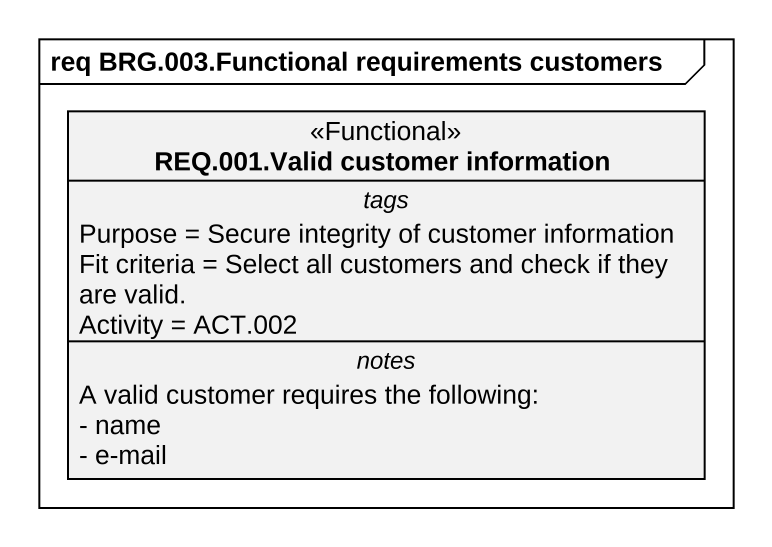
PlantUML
@startuml
mainframe req BRG.003.Functional requirements customers
hide circle
hide empty members
skinparam classAttributeIconSize 0
class "REQ.001.Valid customer information" as REQ_001_Valid_customer <<Functional>> {
  -- tags --
  Purpose = Secure integrity of customer information
  Fit criteria = Select all customers and check if they are valid.
  Activity = ACT.002
  -- notes --
  A valid customer requires the following:
  - name
  - e-mail
}
@enduml
